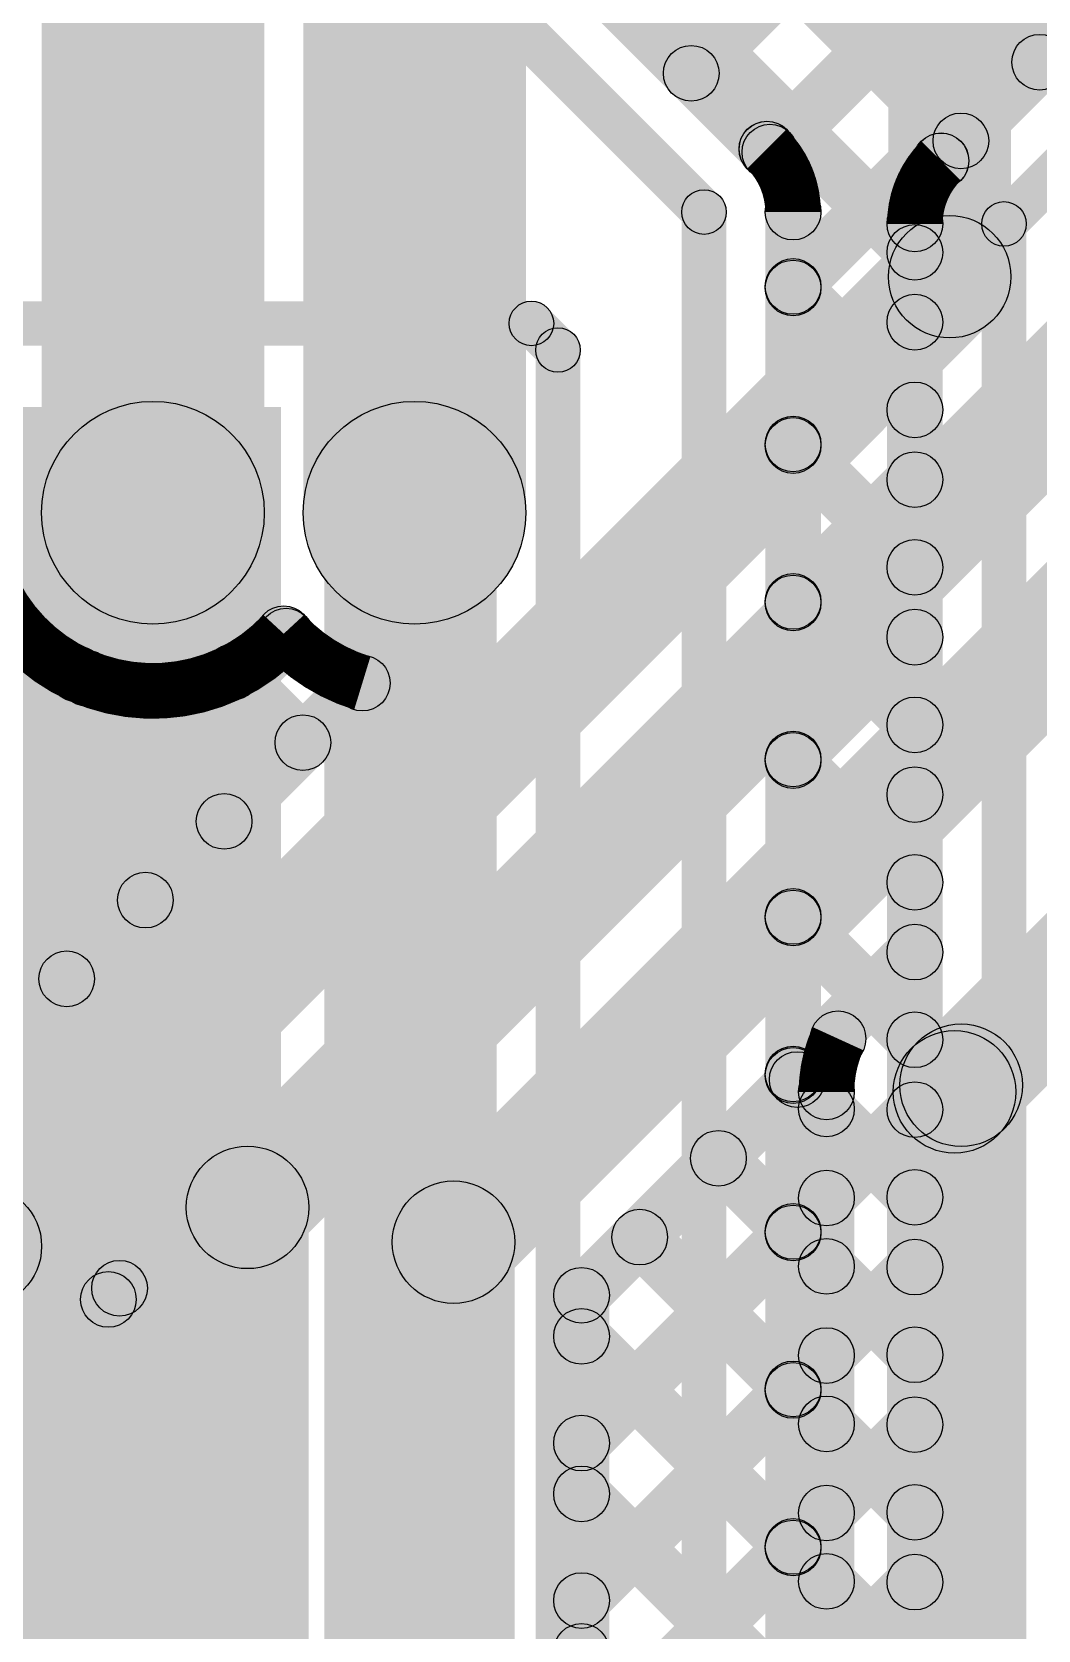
# Model space of a CAD drawing. Header units: millimetres. Extents: x -0.08 to 5.25, y -0.08 to 2.73.
# Drawn here: x 0.8983 to 1.079, y 2.0134 to 2.3003 of the extents above; entities that cross this region are included whole.
import ezdxf

# ---------------------------------------------------------------- set-up
doc = ezdxf.new("R2010")
doc.units = ezdxf.units.MM
doc.header["$MEASUREMENT"] = 0
for name, color, linetype in [('BottomLayer', 5, 'Continuous'), ('TopLayer', 1, 'Continuous'), ('ViaHoleLayer', 16, 'Continuous')]:
    doc.layers.add(name, color=color, linetype=linetype)

msp = doc.modelspace()

# ---------------------------------------------------------------- hatches: boundary and pattern name
at = {"layer": 'BottomLayer'}
for points in [[(0.94, 2.214), (0.9, 2.214), (0.9, 2.50957), (0.94, 2.50957)], [(0.94478, 2.08147), (0.92922, 2.09703), (1.27997, 2.44778), (1.29553, 2.43222)], [(1.07413, 2.25639), (1.05213, 2.25639), (1.05213, 2.444), (1.07413, 2.444)], [(0.987, 2.214), (0.947, 2.214), (0.947, 2.439), (0.987, 2.439)], [(0.98178, 2.07522), (0.96622, 2.09078), (1.28922, 2.41378), (1.30478, 2.39822)], [(0.72356, 2.33246), (0.73063, 2.33954), (0.92219, 2.14797), (0.91512, 2.1409)], [(0.71346, 2.31427), (0.72054, 2.32134), (0.90805, 2.13383), (0.90097, 2.12676)], [(0.89678, 2.07448), (0.88122, 2.09004), (1.05536, 2.26417), (1.07091, 2.24862)], [(0.86649, 2.10734), (0.85942, 2.11441), (0.94038, 2.19537), (0.94745, 2.1883)], [(0.85234, 2.12148), (0.84527, 2.12855), (0.90456, 2.18783), (0.91163, 2.18076)], [(0.87751, 2.09623), (0.87044, 2.1033), (0.95408, 2.18694), (0.96115, 2.17987)], [(0.90275, 2.18155), (0.90982, 2.18862), (0.93633, 2.16212), (0.92926, 2.15505)], [(0.93076, 2.18183), (0.93783, 2.1889), (0.95047, 2.17626), (0.9434, 2.16919)], [(1.07297, 2.10341), (1.05741, 2.11897), (1.10322, 2.16478), (1.11878, 2.14922)], [(1.00054, 2.06994), (0.99346, 2.07701), (1.03954, 2.12308), (1.04661, 2.11601)], [(1.00054, 2.06994), (0.99346, 2.07701), (1.03954, 2.12308), (1.04661, 2.11601)], [(1.0322, 2.10867), (1.03927, 2.11574), (1.04454, 2.11048), (1.03746, 2.10341)], [(1.0322, 2.10867), (1.03927, 2.11574), (1.04454, 2.11048), (1.03746, 2.10341)], [(1.046, 1.83816), (1.036, 1.83816), (1.036, 2.11), (1.046, 2.11)], [(1.046, 1.83816), (1.036, 1.83816), (1.036, 2.11), (1.046, 2.11)], [(1.075, 1.832), (1.053, 1.832), (1.053, 2.11), (1.075, 2.11)], [(1.01806, 2.09453), (1.02513, 2.1016), (1.04454, 2.0822), (1.03746, 2.07512)], [(1.01806, 2.09453), (1.02513, 2.1016), (1.04454, 2.08219), (1.03746, 2.07512)], [(1.00054, 2.04339), (0.99346, 2.05047), (1.03746, 2.09447), (1.04454, 2.08739)], [(1.00054, 2.0434), (0.99346, 2.05047), (1.03746, 2.09447), (1.04454, 2.0874)], [(0.948, 1.648), (0.926, 1.648), (0.926, 2.08925), (0.948, 2.08925)], [(1.00392, 2.08039), (1.01099, 2.08746), (1.04454, 2.05391), (1.03746, 2.04684)], [(1.00392, 2.08039), (1.01099, 2.08746), (1.04454, 2.05391), (1.03746, 2.04684)], [(0.9, 1.562), (0.878, 1.562), (0.878, 2.08226), (0.9, 2.08226)], [(0.985, 1.677), (0.963, 1.677), (0.963, 2.083), (0.985, 2.083)], [(0.917, 1.57153), (0.907, 1.57153), (0.907, 2.07273), (0.917, 2.07273)], [(0.917, 1.57153), (0.907, 1.57153), (0.907, 2.07273), (0.917, 2.07273)], [(0.919, 1.648), (0.909, 1.648), (0.909, 2.07473), (0.919, 2.07473)], [(0.919, 1.648), (0.909, 1.648), (0.909, 2.07473), (0.919, 2.07473)], [(1.002, 1.71967), (0.992, 1.71967), (0.992, 2.07347), (1.002, 2.07347)], [(1.002, 1.71967), (0.992, 1.71967), (0.992, 2.07347), (1.002, 2.07347)], [(0.99346, 2.06256), (1.00054, 2.06963), (1.04454, 2.02563), (1.03746, 2.01856)], [(0.99346, 2.06255), (1.00054, 2.06963), (1.04454, 2.02563), (1.03746, 2.01855)], [(1.00054, 2.01511), (0.99346, 2.02218), (1.03746, 2.06618), (1.04454, 2.05911)], [(1.00054, 2.01511), (0.99346, 2.02218), (1.03746, 2.06618), (1.04454, 2.05911)], [(0.99346, 2.03427), (1.00054, 2.04134), (1.04454, 1.99734), (1.03746, 1.99027)], [(0.99346, 2.03427), (1.00054, 2.04134), (1.04454, 1.99734), (1.03746, 1.99027)], [(1.00054, 1.98683), (0.99346, 1.9939), (1.03746, 2.0379), (1.04454, 2.03083)], [(1.00054, 1.98683), (0.99346, 1.9939), (1.03746, 2.0379), (1.04454, 2.03083)]]:
    msp.add_hatch(color=5, dxfattribs=at).paths.add_polyline_path(points)
h = msp.add_hatch(color=5, dxfattribs=at)
edge = h.paths.add_edge_path()
edge.add_arc((1.06313, 2.25639), 0.011, 0, 360)
h = msp.add_hatch(color=5, dxfattribs=at)
edge = h.paths.add_edge_path()
edge.add_arc((1.06313, 2.25639), 0.011, 0, 360)
h = msp.add_hatch(color=5, dxfattribs=at)
edge = h.paths.add_edge_path()
edge.add_arc((0.92, 2.214), 0.02, 0, 360)
h = msp.add_hatch(color=5, dxfattribs=at)
edge = h.paths.add_edge_path()
edge.add_arc((0.967, 2.214), 0.02, 0, 360)
h = msp.add_hatch(color=5, dxfattribs=at)
edge = h.paths.add_edge_path()
edge.add_arc((0.92, 2.214), 0.01181, 0, 360)
h = msp.add_hatch(color=5, dxfattribs=at)
edge = h.paths.add_edge_path()
edge.add_arc((0.967, 2.214), 0.01181, 0, 360)
h = msp.add_hatch(color=5, dxfattribs=at)
edge = h.paths.add_edge_path()
edge.add_arc((0.9435, 2.19228), 0.005, 0, 360)
h = msp.add_hatch(color=5, dxfattribs=at)
edge = h.paths.add_edge_path()
edge.add_arc((0.9435, 2.19228), 0.005, 0, 360)
h = msp.add_hatch(color=5, dxfattribs=at)
edge = h.paths.add_edge_path()
edge.add_arc((0.94392, 2.19184), 0.005, 0, 360)
h = msp.add_hatch(color=5, dxfattribs=at)
edge = h.paths.add_edge_path()
edge.add_arc((0.90629, 2.18509), 0.005, 0, 360)
h = msp.add_hatch(color=5, dxfattribs=at)
edge = h.paths.add_edge_path()
edge.add_arc((0.93429, 2.18537), 0.005, 0, 360)
h = msp.add_hatch(color=5, dxfattribs=at)
edge = h.paths.add_edge_path()
edge.add_arc((0.90809, 2.1843), 0.005, 0, 360)
h = msp.add_hatch(color=5, dxfattribs=at)
edge = h.paths.add_edge_path()
edge.add_arc((0.95762, 2.18341), 0.005, 0, 360)
h = msp.add_hatch(color=5, dxfattribs=at)
edge = h.paths.add_edge_path()
edge.add_arc((0.95762, 2.18341), 0.005, 0, 360)
h = msp.add_hatch(color=5, dxfattribs=at)
edge = h.paths.add_edge_path()
edge.add_arc((0.94694, 2.17272), 0.005, 0, 360)
h = msp.add_hatch(color=5, dxfattribs=at)
edge = h.paths.add_edge_path()
edge.add_arc((0.93279, 2.15858), 0.005, 0, 360)
h = msp.add_hatch(color=5, dxfattribs=at)
edge = h.paths.add_edge_path()
edge.add_arc((0.91865, 2.14444), 0.005, 0, 360)
h = msp.add_hatch(color=5, dxfattribs=at)
edge = h.paths.add_edge_path()
edge.add_arc((0.90451, 2.1303), 0.005, 0, 360)
h = msp.add_hatch(color=5, dxfattribs=at)
edge = h.paths.add_edge_path()
edge.add_arc((1.04308, 2.11955), 0.005, 0, 360)
h = msp.add_hatch(color=5, dxfattribs=at)
edge = h.paths.add_edge_path()
edge.add_arc((1.04308, 2.11955), 0.005, 0, 360)
h = msp.add_hatch(color=5, dxfattribs=at)
edge = h.paths.add_edge_path()
edge.add_arc((1.04308, 2.11955), 0.005, 0, 360)
h = msp.add_hatch(color=5, dxfattribs=at)
edge = h.paths.add_edge_path()
edge.add_arc((1.04308, 2.11955), 0.005, 0, 360)
h = msp.add_hatch(color=5, dxfattribs=at)
edge = h.paths.add_edge_path()
edge.add_arc((1.064, 2.11), 0.011, 0, 360)
h = msp.add_hatch(color=5, dxfattribs=at)
edge = h.paths.add_edge_path()
edge.add_arc((1.06519, 2.11119), 0.011, 0, 360)
h = msp.add_hatch(color=5, dxfattribs=at)
edge = h.paths.add_edge_path()
edge.add_arc((1.03574, 2.11221), 0.005, 0, 360)
h = msp.add_hatch(color=5, dxfattribs=at)
edge = h.paths.add_edge_path()
edge.add_arc((1.03574, 2.11221), 0.005, 0, 360)
h = msp.add_hatch(color=5, dxfattribs=at)
edge = h.paths.add_edge_path()
edge.add_arc((1.041, 2.11), 0.005, 0, 360)
h = msp.add_hatch(color=5, dxfattribs=at)
edge = h.paths.add_edge_path()
edge.add_arc((1.041, 2.11), 0.005, 0, 360)
h = msp.add_hatch(color=5, dxfattribs=at)
edge = h.paths.add_edge_path()
edge.add_arc((1.041, 2.11), 0.005, 0, 360)
h = msp.add_hatch(color=5, dxfattribs=at)
edge = h.paths.add_edge_path()
edge.add_arc((1.041, 2.11), 0.005, 0, 360)
h = msp.add_hatch(color=5, dxfattribs=at)
edge = h.paths.add_edge_path()
edge.add_arc((1.041, 2.10694), 0.005, 0, 360)
h = msp.add_hatch(color=5, dxfattribs=at)
edge = h.paths.add_edge_path()
edge.add_arc((1.041, 2.10694), 0.005, 0, 360)
h = msp.add_hatch(color=5, dxfattribs=at)
edge = h.paths.add_edge_path()
edge.add_arc((1.02159, 2.09807), 0.005, 0, 360)
h = msp.add_hatch(color=5, dxfattribs=at)
edge = h.paths.add_edge_path()
edge.add_arc((1.02159, 2.09807), 0.005, 0, 360)
h = msp.add_hatch(color=5, dxfattribs=at)
edge = h.paths.add_edge_path()
edge.add_arc((0.937, 2.08925), 0.011, 0, 360)
h = msp.add_hatch(color=5, dxfattribs=at)
edge = h.paths.add_edge_path()
edge.add_arc((0.937, 2.08925), 0.011, 0, 360)
h = msp.add_hatch(color=5, dxfattribs=at)
edge = h.paths.add_edge_path()
edge.add_arc((1.041, 2.09093), 0.005, 0, 360)
h = msp.add_hatch(color=5, dxfattribs=at)
edge = h.paths.add_edge_path()
edge.add_arc((1.041, 2.09093), 0.005, 0, 360)
h = msp.add_hatch(color=5, dxfattribs=at)
edge = h.paths.add_edge_path()
edge.add_arc((0.889, 2.08226), 0.011, 0, 360)
h = msp.add_hatch(color=5, dxfattribs=at)
edge = h.paths.add_edge_path()
edge.add_arc((0.889, 2.08226), 0.011, 0, 360)
h = msp.add_hatch(color=5, dxfattribs=at)
edge = h.paths.add_edge_path()
edge.add_arc((0.974, 2.083), 0.011, 0, 360)
h = msp.add_hatch(color=5, dxfattribs=at)
edge = h.paths.add_edge_path()
edge.add_arc((0.974, 2.083), 0.011, 0, 360)
h = msp.add_hatch(color=5, dxfattribs=at)
edge = h.paths.add_edge_path()
edge.add_arc((1.00745, 2.08392), 0.005, 0, 360)
h = msp.add_hatch(color=5, dxfattribs=at)
edge = h.paths.add_edge_path()
edge.add_arc((1.00745, 2.08392), 0.005, 0, 360)
h = msp.add_hatch(color=5, dxfattribs=at)
edge = h.paths.add_edge_path()
edge.add_arc((1.041, 2.07866), 0.005, 0, 360)
h = msp.add_hatch(color=5, dxfattribs=at)
edge = h.paths.add_edge_path()
edge.add_arc((1.041, 2.07866), 0.005, 0, 360)
h = msp.add_hatch(color=5, dxfattribs=at)
edge = h.paths.add_edge_path()
edge.add_arc((0.914, 2.07473), 0.005, 0, 360)
h = msp.add_hatch(color=5, dxfattribs=at)
edge = h.paths.add_edge_path()
edge.add_arc((0.914, 2.07473), 0.005, 0, 360)
h = msp.add_hatch(color=5, dxfattribs=at)
edge = h.paths.add_edge_path()
edge.add_arc((0.997, 2.07347), 0.005, 0, 360)
h = msp.add_hatch(color=5, dxfattribs=at)
edge = h.paths.add_edge_path()
edge.add_arc((0.997, 2.07347), 0.005, 0, 360)
h = msp.add_hatch(color=5, dxfattribs=at)
edge = h.paths.add_edge_path()
edge.add_arc((0.997, 2.07347), 0.005, 0, 360)
h = msp.add_hatch(color=5, dxfattribs=at)
edge = h.paths.add_edge_path()
edge.add_arc((0.997, 2.07347), 0.005, 0, 360)
h = msp.add_hatch(color=5, dxfattribs=at)
edge = h.paths.add_edge_path()
edge.add_arc((0.912, 2.07273), 0.005, 0, 360)
h = msp.add_hatch(color=5, dxfattribs=at)
edge = h.paths.add_edge_path()
edge.add_arc((0.912, 2.07273), 0.005, 0, 360)
h = msp.add_hatch(color=5, dxfattribs=at)
edge = h.paths.add_edge_path()
edge.add_arc((0.997, 2.06609), 0.005, 0, 360)
h = msp.add_hatch(color=5, dxfattribs=at)
edge = h.paths.add_edge_path()
edge.add_arc((0.997, 2.06609), 0.005, 0, 360)
h = msp.add_hatch(color=5, dxfattribs=at)
edge = h.paths.add_edge_path()
edge.add_arc((1.041, 2.06265), 0.005, 0, 360)
h = msp.add_hatch(color=5, dxfattribs=at)
edge = h.paths.add_edge_path()
edge.add_arc((1.041, 2.06265), 0.005, 0, 360)
h = msp.add_hatch(color=5, dxfattribs=at)
edge = h.paths.add_edge_path()
edge.add_arc((1.041, 2.05038), 0.005, 0, 360)
h = msp.add_hatch(color=5, dxfattribs=at)
edge = h.paths.add_edge_path()
edge.add_arc((1.041, 2.05037), 0.005, 0, 360)
h = msp.add_hatch(color=5, dxfattribs=at)
edge = h.paths.add_edge_path()
edge.add_arc((0.997, 2.04693), 0.005, 0, 360)
h = msp.add_hatch(color=5, dxfattribs=at)
edge = h.paths.add_edge_path()
edge.add_arc((0.997, 2.04693), 0.005, 0, 360)
h = msp.add_hatch(color=5, dxfattribs=at)
edge = h.paths.add_edge_path()
edge.add_arc((0.997, 2.03781), 0.005, 0, 360)
h = msp.add_hatch(color=5, dxfattribs=at)
edge = h.paths.add_edge_path()
edge.add_arc((0.997, 2.03781), 0.005, 0, 360)
h = msp.add_hatch(color=5, dxfattribs=at)
edge = h.paths.add_edge_path()
edge.add_arc((1.041, 2.03436), 0.005, 0, 360)
h = msp.add_hatch(color=5, dxfattribs=at)
edge = h.paths.add_edge_path()
edge.add_arc((1.041, 2.03436), 0.005, 0, 360)
h = msp.add_hatch(color=5, dxfattribs=at)
edge = h.paths.add_edge_path()
edge.add_arc((1.041, 2.02209), 0.005, 0, 360)
h = msp.add_hatch(color=5, dxfattribs=at)
edge = h.paths.add_edge_path()
edge.add_arc((1.041, 2.02209), 0.005, 0, 360)
h = msp.add_hatch(color=5, dxfattribs=at)
edge = h.paths.add_edge_path()
edge.add_arc((0.997, 2.01865), 0.005, 0, 360)
h = msp.add_hatch(color=5, dxfattribs=at)
edge = h.paths.add_edge_path()
edge.add_arc((0.997, 2.01865), 0.005, 0, 360)
h = msp.add_hatch(color=5, dxfattribs=at)
edge = h.paths.add_edge_path()
edge.add_arc((0.997, 2.00952), 0.005, 0, 360)
h = msp.add_hatch(color=5, dxfattribs=at)
edge = h.paths.add_edge_path()
edge.add_arc((0.997, 2.00952), 0.005, 0, 360)
at = {"layer": 'TopLayer'}
for points in [[(1.02025, 2.28938), (1.01318, 2.29645), (1.19026, 2.47354), (1.19733, 2.46646)], [(1.03438, 2.27523), (1.02731, 2.2823), (1.21854, 2.47354), (1.22562, 2.46646)], [(1.03854, 2.2511), (1.03146, 2.25817), (1.24683, 2.47354), (1.2539, 2.46646)], [(1.01146, 2.35568), (1.01854, 2.36275), (1.08283, 2.29846), (1.07576, 2.29139)], [(1.06512, 2.27367), (1.05805, 2.28074), (1.12814, 2.35084), (1.13521, 2.34376)], [(1.07571, 2.26305), (1.07005, 2.26871), (1.14017, 2.33883), (1.14583, 2.33317)], [(1.01146, 2.3274), (1.01854, 2.33447), (1.06869, 2.28432), (1.06162, 2.27725)], [(0.98511, 2.32546), (0.99219, 2.33254), (1.06042, 2.2643), (1.05335, 2.25723)], [(0.98579, 2.31676), (0.99286, 2.32384), (1.03384, 2.28286), (1.02676, 2.27579)], [(0.97517, 2.30617), (0.98083, 2.31183), (1.02183, 2.27083), (1.01617, 2.26517)], [(1.023, 1.97403), (1.015, 1.97403), (1.015, 2.268), (1.023, 2.268)], [(1.04, 1.97403), (1.03, 1.97403), (1.03, 2.268), (1.04, 2.268)], [(1.06188, 1.9523), (1.05188, 1.9523), (1.05188, 2.26588), (1.06188, 2.26588)], [(1.07688, 1.91077), (1.06888, 1.91077), (1.06888, 2.26588), (1.07688, 2.26588)], [(1.03146, 2.25083), (1.03854, 2.2579), (1.06042, 2.23602), (1.05335, 2.22895)], [(0.584, 2.244), (0.584, 2.252), (0.988, 2.252), (0.988, 2.244)], [(0.98517, 2.24517), (0.99083, 2.25083), (0.9956, 2.24606), (0.98994, 2.2404)], [(1.03854, 2.22282), (1.03146, 2.22989), (1.05335, 2.25177), (1.06042, 2.2447)], [(0.99677, 1.97122), (0.98877, 1.97122), (0.98877, 2.24323), (0.99677, 2.24323)], [(0.736, 1.974), (0.943, 1.974), (0.943, 2.233), (0.736, 2.233)], [(0.95077, 1.976), (0.98177, 1.976), (0.98177, 2.233), (0.95077, 2.233)], [(1.03146, 2.22255), (1.03854, 2.22962), (1.06042, 2.20773), (1.05335, 2.20066)], [(1.03854, 2.19453), (1.03146, 2.2016), (1.05335, 2.22348), (1.06042, 2.21641)], [(1.03146, 2.19426), (1.03854, 2.20133), (1.06042, 2.17945), (1.05335, 2.17238)], [(1.03854, 2.16625), (1.03146, 2.17332), (1.05335, 2.1952), (1.06042, 2.18813)], [(1.03146, 2.16598), (1.03854, 2.17305), (1.06042, 2.15117), (1.05335, 2.1441)], [(1.03854, 2.13796), (1.03146, 2.14503), (1.05335, 2.16692), (1.06042, 2.15985)], [(1.03146, 2.13769), (1.03854, 2.14476), (1.06042, 2.12288), (1.05335, 2.11581)], [(1.03854, 2.10968), (1.03146, 2.11675), (1.05335, 2.13863), (1.06042, 2.13156)], [(1.03146, 2.10941), (1.03854, 2.11648), (1.06042, 2.0946), (1.05335, 2.08753)], [(1.03854, 2.08139), (1.03146, 2.08847), (1.05335, 2.11035), (1.06042, 2.10328)], [(1.03146, 2.08112), (1.03854, 2.0882), (1.06042, 2.06631), (1.05335, 2.05924)], [(1.03854, 2.05311), (1.03146, 2.06018), (1.05335, 2.08206), (1.06042, 2.07499)], [(1.03146, 2.05284), (1.03854, 2.05991), (1.06042, 2.03803), (1.05335, 2.03096)], [(1.03854, 2.02483), (1.03146, 2.0319), (1.05335, 2.05378), (1.06042, 2.04671)], [(1.03146, 2.02456), (1.03854, 2.03163), (1.06042, 2.00974), (1.05335, 2.00267)], [(1.03854, 1.99654), (1.03146, 2.00361), (1.05335, 2.02549), (1.06042, 2.01842)]]:
    msp.add_hatch(color=1, dxfattribs=at).paths.add_polyline_path(points)
h = msp.add_hatch(color=1, dxfattribs=at)
edge = h.paths.add_edge_path()
edge.add_arc((1.0793, 2.29492), 0.005, 0, 360)
h = msp.add_hatch(color=1, dxfattribs=at)
edge = h.paths.add_edge_path()
edge.add_arc((1.01671, 2.29292), 0.005, 0, 360)
h = msp.add_hatch(color=1, dxfattribs=at)
edge = h.paths.add_edge_path()
edge.add_arc((1.06515, 2.28078), 0.005, 0, 360)
h = msp.add_hatch(color=1, dxfattribs=at)
edge = h.paths.add_edge_path()
edge.add_arc((1.0303, 2.27933), 0.005, 0, 360)
h = msp.add_hatch(color=1, dxfattribs=at)
edge = h.paths.add_edge_path()
edge.add_arc((1.0303, 2.27933), 0.005, 0, 360)
h = msp.add_hatch(color=1, dxfattribs=at)
edge = h.paths.add_edge_path()
edge.add_arc((1.03031, 2.27931), 0.005, 0, 360)
h = msp.add_hatch(color=1, dxfattribs=at)
edge = h.paths.add_edge_path()
edge.add_arc((1.03084, 2.27876), 0.005, 0, 360)
h = msp.add_hatch(color=1, dxfattribs=at)
edge = h.paths.add_edge_path()
edge.add_arc((1.06157, 2.2772), 0.005, 0, 360)
h = msp.add_hatch(color=1, dxfattribs=at)
edge = h.paths.add_edge_path()
edge.add_arc((1.06158, 2.27721), 0.005, 0, 360)
h = msp.add_hatch(color=1, dxfattribs=at)
edge = h.paths.add_edge_path()
edge.add_arc((1.06158, 2.27721), 0.005, 0, 360)
h = msp.add_hatch(color=1, dxfattribs=at)
edge = h.paths.add_edge_path()
edge.add_arc((1.019, 2.268), 0.004, 0, 360)
h = msp.add_hatch(color=1, dxfattribs=at)
edge = h.paths.add_edge_path()
edge.add_arc((1.019, 2.268), 0.004, 0, 360)
h = msp.add_hatch(color=1, dxfattribs=at)
edge = h.paths.add_edge_path()
edge.add_arc((1.035, 2.268), 0.005, 0, 360)
h = msp.add_hatch(color=1, dxfattribs=at)
edge = h.paths.add_edge_path()
edge.add_arc((1.035, 2.268), 0.005, 0, 360)
h = msp.add_hatch(color=1, dxfattribs=at)
edge = h.paths.add_edge_path()
edge.add_arc((1.035, 2.268), 0.005, 0, 360)
h = msp.add_hatch(color=1, dxfattribs=at)
edge = h.paths.add_edge_path()
edge.add_arc((1.05688, 2.26588), 0.005, 0, 360)
h = msp.add_hatch(color=1, dxfattribs=at)
edge = h.paths.add_edge_path()
edge.add_arc((1.05688, 2.26588), 0.005, 0, 360)
h = msp.add_hatch(color=1, dxfattribs=at)
edge = h.paths.add_edge_path()
edge.add_arc((1.05688, 2.26588), 0.005, 0, 360)
h = msp.add_hatch(color=1, dxfattribs=at)
edge = h.paths.add_edge_path()
edge.add_arc((1.07288, 2.26588), 0.004, 0, 360)
h = msp.add_hatch(color=1, dxfattribs=at)
edge = h.paths.add_edge_path()
edge.add_arc((1.07288, 2.26588), 0.004, 0, 360)
h = msp.add_hatch(color=1, dxfattribs=at)
edge = h.paths.add_edge_path()
edge.add_arc((1.05688, 2.26077), 0.005, 0, 360)
h = msp.add_hatch(color=1, dxfattribs=at)
edge = h.paths.add_edge_path()
edge.add_arc((1.035, 2.25464), 0.005, 0, 360)
h = msp.add_hatch(color=1, dxfattribs=at)
edge = h.paths.add_edge_path()
edge.add_arc((1.035, 2.25437), 0.005, 0, 360)
h = msp.add_hatch(color=1, dxfattribs=at)
edge = h.paths.add_edge_path()
edge.add_arc((1.05688, 2.24823), 0.005, 0, 360)
h = msp.add_hatch(color=1, dxfattribs=at)
edge = h.paths.add_edge_path()
edge.add_arc((0.988, 2.248), 0.004, 0, 360)
h = msp.add_hatch(color=1, dxfattribs=at)
edge = h.paths.add_edge_path()
edge.add_arc((0.988, 2.248), 0.004, 0, 360)
h = msp.add_hatch(color=1, dxfattribs=at)
edge = h.paths.add_edge_path()
edge.add_arc((0.99277, 2.24323), 0.004, 0, 360)
h = msp.add_hatch(color=1, dxfattribs=at)
edge = h.paths.add_edge_path()
edge.add_arc((0.99277, 2.24323), 0.004, 0, 360)
h = msp.add_hatch(color=1, dxfattribs=at)
edge = h.paths.add_edge_path()
edge.add_arc((1.05688, 2.23248), 0.005, 0, 360)
h = msp.add_hatch(color=1, dxfattribs=at)
edge = h.paths.add_edge_path()
edge.add_arc((1.035, 2.22635), 0.005, 0, 360)
h = msp.add_hatch(color=1, dxfattribs=at)
edge = h.paths.add_edge_path()
edge.add_arc((1.035, 2.22608), 0.005, 0, 360)
h = msp.add_hatch(color=1, dxfattribs=at)
edge = h.paths.add_edge_path()
edge.add_arc((0.92, 2.214), 0.01181, 0, 360)
h = msp.add_hatch(color=1, dxfattribs=at)
edge = h.paths.add_edge_path()
edge.add_arc((0.967, 2.214), 0.01181, 0, 360)
h = msp.add_hatch(color=1, dxfattribs=at)
edge = h.paths.add_edge_path()
edge.add_arc((1.05688, 2.21995), 0.005, 0, 360)
h = msp.add_hatch(color=1, dxfattribs=at)
edge = h.paths.add_edge_path()
edge.add_arc((1.05688, 2.2042), 0.005, 0, 360)
h = msp.add_hatch(color=1, dxfattribs=at)
edge = h.paths.add_edge_path()
edge.add_arc((1.035, 2.19807), 0.005, 0, 360)
h = msp.add_hatch(color=1, dxfattribs=at)
edge = h.paths.add_edge_path()
edge.add_arc((1.035, 2.1978), 0.005, 0, 360)
h = msp.add_hatch(color=1, dxfattribs=at)
edge = h.paths.add_edge_path()
edge.add_arc((1.05688, 2.19166), 0.005, 0, 360)
h = msp.add_hatch(color=1, dxfattribs=at)
edge = h.paths.add_edge_path()
edge.add_arc((1.05688, 2.17591), 0.005, 0, 360)
h = msp.add_hatch(color=1, dxfattribs=at)
edge = h.paths.add_edge_path()
edge.add_arc((1.035, 2.16978), 0.005, 0, 360)
h = msp.add_hatch(color=1, dxfattribs=at)
edge = h.paths.add_edge_path()
edge.add_arc((1.035, 2.16951), 0.005, 0, 360)
h = msp.add_hatch(color=1, dxfattribs=at)
edge = h.paths.add_edge_path()
edge.add_arc((1.05688, 2.16338), 0.005, 0, 360)
h = msp.add_hatch(color=1, dxfattribs=at)
edge = h.paths.add_edge_path()
edge.add_arc((1.05688, 2.14763), 0.005, 0, 360)
h = msp.add_hatch(color=1, dxfattribs=at)
edge = h.paths.add_edge_path()
edge.add_arc((1.035, 2.1415), 0.005, 0, 360)
h = msp.add_hatch(color=1, dxfattribs=at)
edge = h.paths.add_edge_path()
edge.add_arc((1.035, 2.14123), 0.005, 0, 360)
h = msp.add_hatch(color=1, dxfattribs=at)
edge = h.paths.add_edge_path()
edge.add_arc((1.05688, 2.1351), 0.005, 0, 360)
h = msp.add_hatch(color=1, dxfattribs=at)
edge = h.paths.add_edge_path()
edge.add_arc((1.05688, 2.11935), 0.005, 0, 360)
h = msp.add_hatch(color=1, dxfattribs=at)
edge = h.paths.add_edge_path()
edge.add_arc((1.035, 2.11321), 0.005, 0, 360)
h = msp.add_hatch(color=1, dxfattribs=at)
edge = h.paths.add_edge_path()
edge.add_arc((1.035, 2.11294), 0.005, 0, 360)
h = msp.add_hatch(color=1, dxfattribs=at)
edge = h.paths.add_edge_path()
edge.add_arc((1.05688, 2.10681), 0.005, 0, 360)
h = msp.add_hatch(color=1, dxfattribs=at)
edge = h.paths.add_edge_path()
edge.add_arc((1.05688, 2.09106), 0.005, 0, 360)
h = msp.add_hatch(color=1, dxfattribs=at)
edge = h.paths.add_edge_path()
edge.add_arc((1.035, 2.08493), 0.005, 0, 360)
h = msp.add_hatch(color=1, dxfattribs=at)
edge = h.paths.add_edge_path()
edge.add_arc((1.035, 2.08466), 0.005, 0, 360)
h = msp.add_hatch(color=1, dxfattribs=at)
edge = h.paths.add_edge_path()
edge.add_arc((1.05688, 2.07853), 0.005, 0, 360)
h = msp.add_hatch(color=1, dxfattribs=at)
edge = h.paths.add_edge_path()
edge.add_arc((1.05688, 2.06278), 0.005, 0, 360)
h = msp.add_hatch(color=1, dxfattribs=at)
edge = h.paths.add_edge_path()
edge.add_arc((1.035, 2.05665), 0.005, 0, 360)
h = msp.add_hatch(color=1, dxfattribs=at)
edge = h.paths.add_edge_path()
edge.add_arc((1.035, 2.05638), 0.005, 0, 360)
h = msp.add_hatch(color=1, dxfattribs=at)
edge = h.paths.add_edge_path()
edge.add_arc((1.05688, 2.05024), 0.005, 0, 360)
h = msp.add_hatch(color=1, dxfattribs=at)
edge = h.paths.add_edge_path()
edge.add_arc((1.05688, 2.03449), 0.005, 0, 360)
h = msp.add_hatch(color=1, dxfattribs=at)
edge = h.paths.add_edge_path()
edge.add_arc((1.035, 2.02836), 0.005, 0, 360)
h = msp.add_hatch(color=1, dxfattribs=at)
edge = h.paths.add_edge_path()
edge.add_arc((1.035, 2.02809), 0.005, 0, 360)
h = msp.add_hatch(color=1, dxfattribs=at)
edge = h.paths.add_edge_path()
edge.add_arc((1.05688, 2.02196), 0.005, 0, 360)
at = {"layer": 'ViaHoleLayer'}
h = msp.add_hatch(color=16, dxfattribs=at)
edge = h.paths.add_edge_path()
edge.add_arc((0.92, 2.214), 0.00591, 0, 360)
h = msp.add_hatch(color=16, dxfattribs=at)
edge = h.paths.add_edge_path()
edge.add_arc((0.967, 2.214), 0.00591, 0, 360)

# ---------------------------------------------------------------- linework, layer by layer
at = {"layer": 'BottomLayer', "const_width": 0.01}
for points in [[(0.9435, 2.19228, -0.682502), (0.888, 2.214)], [(0.95762, 2.18341, -0.132574), (0.9435, 2.19228)], [(1.041, 2.11, -0.107443), (1.04308, 2.11955)], [(1.041, 2.11, -0.107443), (1.04308, 2.11955)]]:
    msp.add_lwpolyline(points, format="xyb", dxfattribs=at)
at = {"layer": 'BottomLayer'}
for centre, radius in [((1.06313, 2.25639), 0.011), ((1.06313, 2.25639), 0.011), ((0.92, 2.214), 0.02), ((0.967, 2.214), 0.02), ((0.9435, 2.19228), 0.005), ((0.9435, 2.19228), 0.005), ((0.94392, 2.19184), 0.005), ((0.90629, 2.18509), 0.005), ((0.93429, 2.18537), 0.005), ((0.90809, 2.1843), 0.005), ((0.95762, 2.18341), 0.005), ((0.95762, 2.18341), 0.005), ((0.94694, 2.17272), 0.005), ((0.93279, 2.15858), 0.005), ((0.91865, 2.14444), 0.005), ((0.90451, 2.1303), 0.005), ((1.04308, 2.11955), 0.005), ((1.04308, 2.11955), 0.005), ((1.04308, 2.11955), 0.005), ((1.04308, 2.11955), 0.005), ((1.064, 2.11), 0.011), ((1.06519, 2.11119), 0.011), ((1.03574, 2.11221), 0.005), ((1.03574, 2.11221), 0.005), ((1.041, 2.11), 0.005), ((1.041, 2.11), 0.005), ((1.041, 2.11), 0.005), ((1.041, 2.11), 0.005), ((1.041, 2.10694), 0.005), ((1.041, 2.10694), 0.005), ((1.02159, 2.09807), 0.005), ((1.02159, 2.09807), 0.005), ((0.937, 2.08925), 0.011), ((0.937, 2.08925), 0.011), ((1.041, 2.09093), 0.005), ((1.041, 2.09093), 0.005), ((0.889, 2.08226), 0.011), ((0.889, 2.08226), 0.011), ((0.974, 2.083), 0.011), ((0.974, 2.083), 0.011), ((1.00745, 2.08392), 0.005), ((1.00745, 2.08392), 0.005), ((1.041, 2.07866), 0.005), ((1.041, 2.07866), 0.005), ((0.914, 2.07473), 0.005), ((0.914, 2.07473), 0.005), ((0.997, 2.07347), 0.005), ((0.997, 2.07347), 0.005), ((0.997, 2.07347), 0.005), ((0.997, 2.07347), 0.005), ((0.912, 2.07273), 0.005), ((0.912, 2.07273), 0.005), ((0.997, 2.06609), 0.005), ((0.997, 2.06609), 0.005), ((1.041, 2.06265), 0.005), ((1.041, 2.06265), 0.005), ((1.041, 2.05038), 0.005), ((1.041, 2.05037), 0.005), ((0.997, 2.04693), 0.005), ((0.997, 2.04693), 0.005), ((0.997, 2.03781), 0.005), ((0.997, 2.03781), 0.005), ((1.041, 2.03436), 0.005), ((1.041, 2.03436), 0.005), ((1.041, 2.02209), 0.005), ((1.041, 2.02209), 0.005), ((0.997, 2.01865), 0.005), ((0.997, 2.01865), 0.005), ((0.997, 2.00952), 0.005), ((0.997, 2.00952), 0.005)]:
    msp.add_circle(centre, radius, dxfattribs=at)
at = {"layer": 'TopLayer', "const_width": 0.01}
for points in [[(1.0303, 2.27933, -0.199231), (1.035, 2.268)], [(1.03031, 2.27931, -0.198912), (1.035, 2.268)], [(1.05688, 2.26588, -0.199231), (1.06158, 2.27721)], [(1.05688, 2.26588, -0.198912), (1.06157, 2.2772)]]:
    msp.add_lwpolyline(points, format="xyb", dxfattribs=at)
at = {"layer": 'TopLayer'}
for centre, radius in [((1.0793, 2.29492), 0.005), ((1.01671, 2.29292), 0.005), ((1.06515, 2.28078), 0.005), ((1.0303, 2.27933), 0.005), ((1.0303, 2.27933), 0.005), ((1.03031, 2.27931), 0.005), ((1.03084, 2.27876), 0.005), ((1.06157, 2.2772), 0.005), ((1.06158, 2.27721), 0.005), ((1.06158, 2.27721), 0.005), ((1.019, 2.268), 0.004), ((1.019, 2.268), 0.004), ((1.035, 2.268), 0.005), ((1.035, 2.268), 0.005), ((1.035, 2.268), 0.005), ((1.05688, 2.26588), 0.005), ((1.05688, 2.26588), 0.005), ((1.05688, 2.26588), 0.005), ((1.07288, 2.26588), 0.004), ((1.07288, 2.26588), 0.004), ((1.05688, 2.26077), 0.005), ((1.035, 2.25464), 0.005), ((1.035, 2.25437), 0.005), ((1.05688, 2.24823), 0.005), ((0.988, 2.248), 0.004), ((0.988, 2.248), 0.004), ((0.99277, 2.24323), 0.004), ((0.99277, 2.24323), 0.004), ((1.05688, 2.23248), 0.005), ((1.035, 2.22635), 0.005), ((1.035, 2.22608), 0.005), ((1.05688, 2.21995), 0.005), ((1.05688, 2.2042), 0.005), ((1.035, 2.19807), 0.005), ((1.035, 2.1978), 0.005), ((1.05688, 2.19166), 0.005), ((1.05688, 2.17591), 0.005), ((1.035, 2.16978), 0.005), ((1.035, 2.16951), 0.005), ((1.05688, 2.16338), 0.005), ((1.05688, 2.14763), 0.005), ((1.035, 2.1415), 0.005), ((1.035, 2.14123), 0.005), ((1.05688, 2.1351), 0.005), ((1.05688, 2.11935), 0.005), ((1.035, 2.11321), 0.005), ((1.035, 2.11294), 0.005), ((1.05688, 2.10681), 0.005), ((1.05688, 2.09106), 0.005), ((1.035, 2.08493), 0.005), ((1.035, 2.08466), 0.005), ((1.05688, 2.07853), 0.005), ((1.05688, 2.06278), 0.005), ((1.035, 2.05665), 0.005), ((1.035, 2.05638), 0.005), ((1.05688, 2.05024), 0.005), ((1.05688, 2.03449), 0.005), ((1.035, 2.02836), 0.005), ((1.035, 2.02809), 0.005), ((1.05688, 2.02196), 0.005)]:
    msp.add_circle(centre, radius, dxfattribs=at)

doc.saveas('drawing.dxf')
